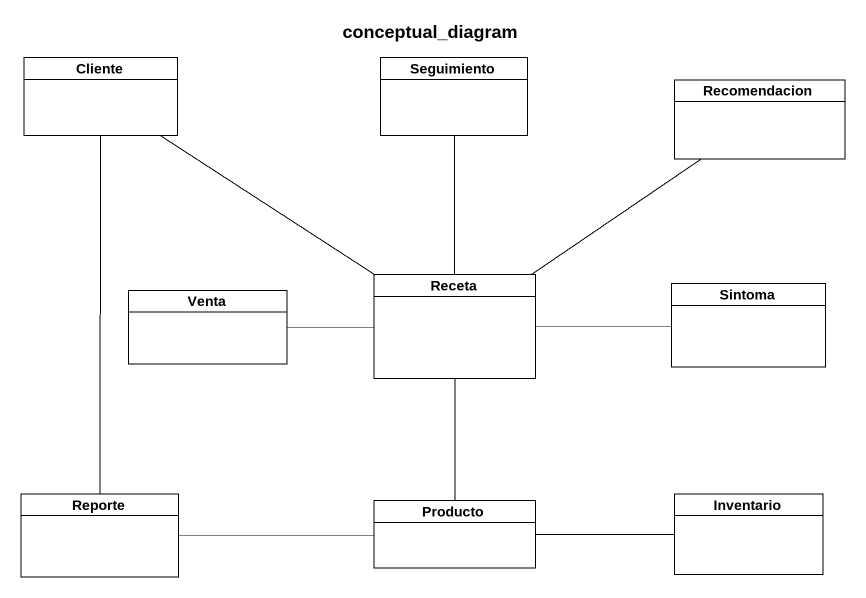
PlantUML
@startuml
title conceptual_diagram
hide circle
hide empty members
class Cliente
class Seguimiento
class Recomendacion
class Venta
class Receta
class Sintoma
class Reporte
class Inventario
class Producto
Cliente -- Receta
Seguimiento -- Receta
Venta -right- Receta
Receta -up- Recomendacion
Receta -right- Sintoma
Receta -- Producto
Reporte -up- Cliente
Reporte -right- Producto
Producto -right- Inventario
@enduml
